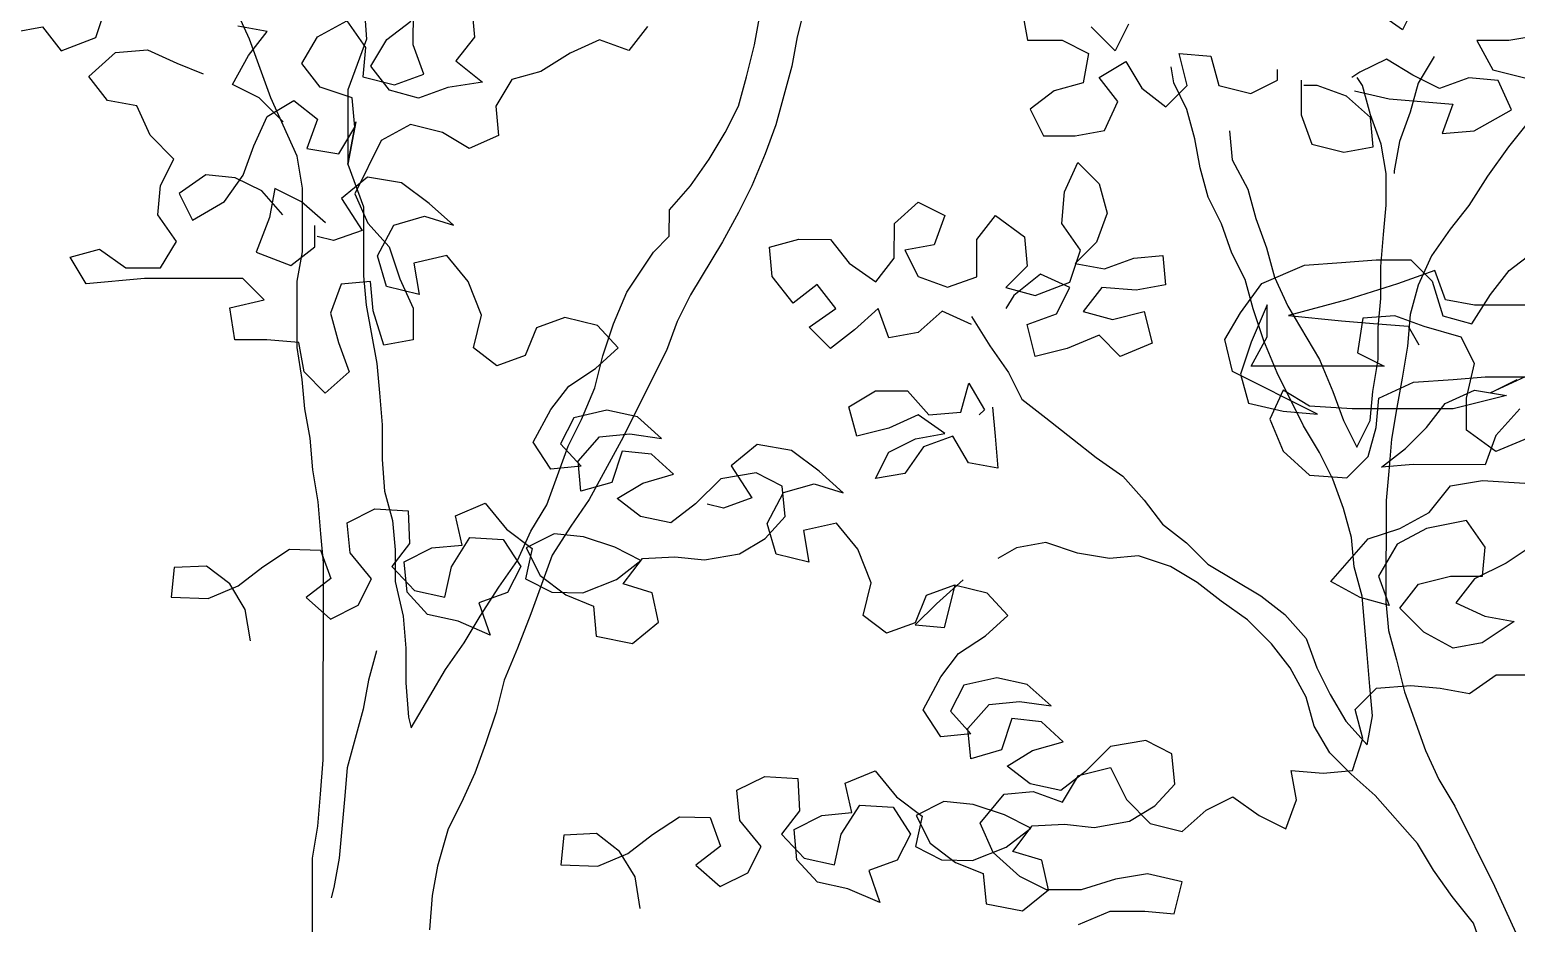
# Model space of a CAD drawing. Header units: inches. Extents: x 350994 to 353538, y 1581369 to 1583842.
# Drawn here: x 351497.648 to 351498.559, y 1583581.817 to 1583582.364 of the extents above; entities that cross this region are included whole.
import ezdxf

# ---------------------------------------------------------------- set-up
doc = ezdxf.new("R2010")
doc.units = ezdxf.units.IN
doc.header["$MEASUREMENT"] = 0
doc.linetypes.add('1', pattern=[0])
doc.layers.add('FOREST', color=96, linetype='Continuous')
doc.layers.add('TREE', color=81, linetype='1')

# ---------------------------------------------------------------- blocks, each defined once
blk = doc.blocks.new('TREE_4')
at = {"color": 94}
for points in [[(-1909.2, 6580.1), (-1943.9, 6557), (-1978.6, 6539.7), (-1998.9, 6513.7), (-1967.1, 6499.2), (-1935.3, 6493.4), (-1970, 6470.3), (-2001.8, 6464.6), (-2033.6, 6481.9), (-2059.6, 6508), (-2039.3, 6534), (-2004.6, 6542.6), (-1969.9, 6542.6), (-1967, 6574.4), (-1987.2, 6603.3), (-2030.6, 6594.7), (-2062.4, 6577.4), (-2082.7, 6542.7), (-2071.1, 6510.9), (-2102.9, 6519.6), (-2134.7, 6537), (-2094.2, 6583.2), (-2059.5, 6594.7), (-2027.7, 6612), (-2004.5, 6640.9), (-1969.8, 6646.7), (-1923.6, 6643.8)], [(-1929.3, 6724.7), (-1955.3, 6695.8), (-1966.9, 6664), (-2045, 6664.1), (-2079.7, 6661.2), (-2053.6, 6681.5), (-2030.5, 6704.6), (-2010.2, 6730.6), (-1978.4, 6745), (-1943.7, 6739.2), (-2001.6, 6724.8), (-2111.4, 6724.9), (-2157.7, 6727.8), (-2186.6, 6745.2), (-2201.1, 6713.4), (-2186.6, 6678.7), (-2157.8, 6652.6), (-2117.3, 6649.7), (-2094.1, 6672.8), (-2085.4, 6704.6), (-2082.5, 6736.4), (-2044.9, 6753.7), (-2001.5, 6756.6), (-1966.8, 6759.4), (-1923.5, 6759.4), (-1961.1, 6742.1), (-1932.1, 6756.5)], [(-1920.6, 6692.9), (-1955.3, 6678.5), (-1987.1, 6701.6), (-1987.1, 6736.3), (-1978.4, 6773.9), (-1992.8, 6802.8), (-2033.3, 6814.4), (-2065.1, 6826), (-2099.8, 6823.2), (-2105.6, 6785.6), (-2076.7, 6771.1), (-2221.3, 6771.2), (-2203.9, 6803), (-2203.8, 6837.7), (-2221.2, 6797.3), (-2232.8, 6762.6), (-2224.2, 6730.8), (-2186.6, 6722.1), (-2149, 6719.1), (-2241.5, 6765.5), (-2250.1, 6800.2), (-2232.8, 6829.1), (-2209.6, 6860.9), (-2163.3, 6881.1), (-2122.9, 6883.9), (-2085.3, 6886.8), (-2047.7, 6886.7), (-2024.6, 6863.6), (-2013, 6826), (-1981.2, 6817.3), (-1961, 6849.1), (-1940.7, 6875.1), (-1914.7, 6895.3)], [(-1903.2, 6837.4), (-1978.3, 6837.5), (-2010.1, 6843.3), (-2021.7, 6875.1), (-2062.2, 6860.7), (-2117.1, 6843.4), (-2180.7, 6826.1), (-2122.9, 6820.3), (-2088.2, 6817.4), (-2050.6, 6814.5), (-2039.1, 6794.2)], [(-2409.2, 6164), (-2374.5, 6178.4), (-2336.9, 6178.4), (-2305.1, 6175.5), (-2296.4, 6210.2), (-2334, 6218.9), (-2368.7, 6213.1), (-2406.3, 6201.6), (-2443.9, 6201.6), (-2472.8, 6216.1), (-2501.7, 6242.2), (-2516.1, 6274), (-2490, 6305.8), (-2458.2, 6308.6), (-2426.4, 6297), (-2409.1, 6325.9), (-2374.4, 6334.6), (-2357, 6299.9), (-2331, 6273.8), (-2296.4, 6265.1), (-2270.3, 6288.2), (-2241.4, 6302.7), (-2212.5, 6282.4), (-2183.6, 6267.9), (-2172, 6299.7), (-2177.7, 6331.5), (-2143.1, 6328.6), (-2111.2, 6331.4), (-2099.7, 6366.1), (-2108.3, 6397.9), (-2085.1, 6421.1), (-2047.6, 6423.9), (-2015.8, 6421), (-1984, 6415.2), (-1955, 6435.4), (-1920.3, 6435.4)], [(-1657.6, 5744.7), (-1683.6, 5770.7), (-1712.5, 5785.2), (-1695.1, 5817), (-1674.9, 5843), (-1706.7, 5848.8)], [(-1657.7, 5643.5), (-1680.8, 5669.6), (-1709.7, 5684), (-1741.5, 5687), (-1770.5, 5666.7), (-1756, 5637.8), (-1721.3, 5658), (-1701, 5686.9), (-1689.5, 5718.7), (-1675, 5750.5), (-1646, 5767.8), (-1620, 5747.6), (-1631.6, 5715.8), (-1596.9, 5710), (-1579.6, 5738.8), (-1582.4, 5770.7), (-1617.1, 5782.3), (-1637.3, 5808.3), (-1620, 5837.2), (-1588.1, 5854.5), (-1567.9, 5825.6), (-1570.8, 5793.8), (-1536.2, 5785.1), (-1504.3, 5796.6), (-1515.9, 5828.4), (-1515.8, 5866)], [(-1452.2, 5868.8), (-1449.4, 5837), (-1469.6, 5811), (-1440.7, 5787.9), (-1478.3, 5782.1), (-1510.1, 5770.6), (-1541.9, 5779.3), (-1562.2, 5805.3), (-1544.8, 5834.2), (-1518.7, 5854.4)], [(-1950.8, 5842.3), (-1919, 5848.1), (-1898.7, 5822.1), (-1861.1, 5836.5), (-1849.5, 5871.2), (-1872.7, 5894.3), (-1904.5, 5885.7), (-1901.5, 5920.4), (-1872.6, 5940.6), (-1843.7, 5955), (-1814.7, 5981), (-1800.3, 6009.9), (-1794.5, 6041.7), (-1814.7, 6067.7), (-1846.5, 6064.9), (-1875.4, 6038.9), (-1884.1, 6001.3), (-1895.7, 5969.5), (-1927.5, 5958), (-1959.3, 5960.9)], [(-290, 5838.9), (-324.7, 5833.1), (-359.4, 5833.1), (-342, 5801.3), (-307.3, 5792.6)], [(-425.8, 5873.7), (-440.3, 5844.8), (-469.2, 5865.1)], [(-738.1, 5850.8), (-752.6, 5821.9), (-778.6, 5848)], [(-853.7, 5865.4), (-848, 5833.6), (-810.4, 5833.6), (-781.5, 5819.1), (-787.3, 5787.3), (-819.1, 5778.6), (-845.2, 5758.4), (-830.7, 5729.5), (-796, 5729.5), (-764.2, 5735.2), (-749.7, 5767), (-770, 5793), (-741, 5810.4), (-723.7, 5781.4), (-697.7, 5761.2), (-674.5, 5784.3), (-683.2, 5819), (-648.5, 5816.1), (-639.9, 5784.3), (-605.2, 5775.5), (-576.2, 5790), (-576.2, 5801.5)], [(-1261.4, 5848.4), (-1281.7, 5822.4), (-1313.5, 5834), (-1345.3, 5819.6), (-1377.1, 5799.4), (-1408.9, 5790.7), (-1426.3, 5761.8), (-1423.4, 5730), (-1455.3, 5715.6), (-1484.2, 5733), (-1518.8, 5741.7), (-1550.7, 5724.4), (-1579.6, 5666.6), (-1565.2, 5634.7), (-1542.1, 5608.7), (-1530.6, 5574), (-1516.1, 5542.2), (-1516.2, 5507.5), (-1548, 5501.7), (-1559.5, 5539.3), (-1562.4, 5571.1), (-1594.2, 5568.3), (-1605.8, 5536.5), (-1597.1, 5504.7), (-1585.6, 5472.9), (-1611.6, 5449.7), (-1634.7, 5472.9), (-1640.5, 5504.7), (-1675.2, 5507.6), (-1709.9, 5507.7), (-1715.6, 5542.4), (-1678, 5551), (-1701.2, 5574.2), (-1808.1, 5574.3), (-1871.7, 5568.5), (-1889.1, 5597.5), (-1857.3, 5606.1), (-1828.4, 5585.8), (-1790.8, 5585.8), (-1773.4, 5614.7), (-1793.6, 5643.6), (-1790.7, 5675.4), (-1776.2, 5704.3), (-1802.2, 5730.4), (-1816.6, 5762.2), (-1848.4, 5768), (-1868.6, 5794), (-1839.7, 5820), (-1805, 5822.9), (-1773.2, 5808.4), (-1744.3, 5796.8)], [(-909, 5533), (-888.8, 5501.1), (-868.6, 5472.2), (-854.1, 5443.3), (-828.1, 5423), (-799.2, 5399.9), (-773.2, 5379.6), (-744.3, 5359.3), (-721.2, 5333.3), (-701, 5307.2), (-675, 5287), (-651.9, 5263.8), (-594.1, 5229.1), (-568.1, 5208.8), (-545, 5182.8), (-533.5, 5151), (-519, 5122), (-501.7, 5093.1), (-478.6, 5067.1), (-472.8, 5098.9), (-475.6, 5130.7), (-478.5, 5165.4), (-484.2, 5229), (-492.9, 5260.8), (-495.7, 5292.6), (-504.4, 5324.4), (-515.9, 5356.2), (-530.3, 5385.2), (-547.7, 5414.1), (-576.5, 5471.9), (-591, 5506.6), (-602.5, 5541.3), (-611.1, 5573.2), (-625.6, 5602.1), (-637.1, 5633.9), (-651.5, 5662.8), (-660.2, 5694.6), (-665.9, 5726.4), (-674.6, 5758.3), (-689, 5787.2), (-691.9, 5804.5)], [(-492.4, 5778.3), (-454.8, 5769.6), (-385.4, 5763.8), (-397, 5732), (-362.3, 5734.8), (-321.8, 5757.9), (-336.3, 5789.8), (-368.1, 5792.7), (-399.9, 5781.1), (-428.8, 5795.6), (-457.7, 5813), (-486.6, 5798.6), (-495.3, 5792.8)], [(-405.6, 5815.8), (-423, 5786.9), (-431.7, 5755.1), (-443.3, 5723.4), (-449.1, 5691.6), (-449.1, 5688.7)], [(-628.3, 5735.1), (-625.5, 5703.3), (-608.2, 5671.5), (-599.5, 5639.6), (-588, 5607.8), (-579.3, 5576), (-564.9, 5544.2), (-530.3, 5486.3), (-515.8, 5451.6), (-504.3, 5419.8), (-489.9, 5390.9), (-475.4, 5419.8), (-472.5, 5451.6), (-466.6, 5486.3), (-466.6, 5521), (-463.7, 5552.8), (-463.7, 5587.5), (-460.7, 5622.2), (-457.8, 5654), (-457.8, 5688.7), (-463.5, 5720.5), (-475.1, 5752.3), (-483.7, 5784.1), (-489.5, 5792.8)], [(-550.2, 5790), (-550.3, 5752.4), (-538.7, 5720.5), (-504, 5711.8), (-472.2, 5717.6), (-475.1, 5749.4), (-501.1, 5772.6), (-532.9, 5784.2), (-547.3, 5784.2)], [(-301.6, 5746.4), (-324.8, 5717.5), (-347.9, 5685.7), (-368.2, 5653.9), (-388.5, 5627.9), (-408.7, 5599), (-423.2, 5567.2), (-431.9, 5535.4), (-434.8, 5500.7), (-440.6, 5466), (-446.5, 5434.2), (-452.3, 5399.5), (-455.2, 5364.8), (-458.1, 5333), (-458.2, 5223.2), (-455.4, 5191.4), (-446.7, 5159.6), (-438.1, 5124.8), (-415, 5061.2), (-400.6, 5029.4), (-383.2, 5000.5), (-340, 4913.7), (-311.1, 4850.1)], [(-909, 5524.3), (-940.8, 5538.8), (-966.8, 5515.7), (-998.6, 5509.9), (-1010.2, 5541.7), (-1036.2, 5518.6), (-1062.2, 5498.4), (-1085.4, 5521.5), (-1056.4, 5541.8), (-1076.6, 5567.8), (-1102.7, 5547.6), (-1125.8, 5576.5), (-1128.6, 5608.3), (-1096.8, 5617), (-1062.1, 5616.9), (-1041.9, 5590.9), (-1013, 5570.6), (-992.8, 5596.6), (-992.7, 5634.2), (-966.7, 5657.3), (-937.8, 5642.8), (-949.4, 5611.1), (-981.2, 5605.3), (-966.8, 5576.4), (-935, 5564.8), (-903.2, 5576.3), (-903.1, 5616.8), (-882.9, 5642.8), (-851.1, 5619.6), (-848.2, 5587.8), (-871.4, 5564.7), (-839.6, 5556), (-802, 5570.4), (-790.4, 5605.1), (-810.6, 5634.1), (-807.7, 5668.8), (-793.2, 5700.5), (-770.1, 5677.4), (-761.4, 5645.6), (-773, 5613.8), (-796.2, 5590.7), (-764.4, 5584.9), (-732.5, 5596.4), (-700.7, 5599.3), (-697.9, 5567.5), (-729.7, 5561.7), (-767.3, 5564.6), (-787.5, 5538.6), (-755.7, 5529.9), (-721, 5538.6), (-712.4, 5503.9), (-747.1, 5489.4), (-770.2, 5512.6), (-804.9, 5498.2), (-839.6, 5489.5), (-848.3, 5524.2), (-816.4, 5535.8), (-802, 5564.7), (-833.8, 5579.1), (-862.7, 5556), (-871.4, 5541.6)], [(-1693, 5180.2), (-1698.6, 5214.5), (-1715.4, 5242.2), (-1740.7, 5261.6), (-1775.9, 5260), (-1779.2, 5227.8), (-1739, 5226.4), (-1706.5, 5240), (-1679.7, 5260.7), (-1650.5, 5279.9), (-1616.8, 5279.1), (-1605.6, 5248.1), (-1632.4, 5227.4), (-1606.1, 5204), (-1576, 5219.1), (-1561.5, 5247.6), (-1584.6, 5275.9), (-1587.8, 5308.7), (-1557.7, 5323.9), (-1521.6, 5321.6), (-1519.9, 5286.3), (-1539.3, 5261), (-1514.6, 5235.1), (-1481.6, 5227.9), (-1474.4, 5260.9), (-1454.3, 5292.7), (-1418.1, 5290.4), (-1399, 5261.2), (-1413.5, 5232.8), (-1444.5, 5221.6), (-1432.4, 5186.6), (-1467.3, 5201.8), (-1500.4, 5209), (-1522.6, 5233.3), (-1525.8, 5266.1), (-1495.7, 5281.3), (-1462.9, 5284.5), (-1470.1, 5316.4), (-1437.6, 5330), (-1414.4, 5301.7), (-1386.6, 5280.7), (-1393.8, 5247.7), (-1365.4, 5233.1), (-1331.7, 5232.4), (-1295.1, 5246.9), (-1268.4, 5267.6), (-1296.8, 5282.1), (-1330.8, 5293.3), (-1362.9, 5296.6), (-1393, 5281.4), (-1377.9, 5251.3), (-1350.1, 5230.3), (-1320.1, 5218.2), (-1316.9, 5185.4), (-1277.4, 5177.5), (-1249.1, 5200.7), (-1256.3, 5232.6), (-1287.8, 5242.3), (-1266.8, 5270), (-1231.6, 5271.7), (-1199.4, 5268.5), (-1161.1, 5275), (-1133.4, 5291.8), (-1111.5, 5315.6), (-1114.7, 5348.4), (-1143.2, 5362.9), (-1181.5, 5356.4), (-1208.9, 5329.2), (-1235.7, 5308.5), (-1268.8, 5315.7), (-1294.1, 5335.2), (-1266.4, 5351.9), (-1233, 5361.5), (-1256.8, 5383.4), (-1288.9, 5386.6), (-1300.1, 5352.6), (-1333.6, 5343), (-1336.8, 5375.8), (-1313.4, 5402.1), (-1280.6, 5405.3), (-1246, 5400.5), (-1272.2, 5423.9), (-1305.3, 5431.1), (-1341.2, 5423), (-1355.7, 5394.6), (-1333.5, 5370.3), (-1366.3, 5367.1), (-1385.4, 5396.3), (-1366.3, 5432), (-1346.8, 5457.4), (-1317.6, 5476.6), (-1293.3, 5498.8), (-1315.6, 5523.1), (-1351.1, 5531.9), (-1382.1, 5520.7), (-1394.2, 5490.7), (-1425.2, 5479.5), (-1450.5, 5499), (-1441.8, 5534.5), (-1456.3, 5571), (-1479.5, 5599.3), (-1515.4, 5591.2), (-1509.7, 5556.9), (-1545.2, 5565.6), (-1554.9, 5599.1), (-1537.2, 5632.4), (-1503.8, 5642), (-1472.2, 5632.4), (-1498.5, 5655.8), (-1528.7, 5678.3), (-1565.8, 5684.6), (-1594.1, 5661.5), (-1571.6, 5626.7), (-1602.6, 5615.6), (-1620.3, 5619.9)], [(-1611.5, 5634.8), (-1637.5, 5657.9), (-1666.4, 5672.4), (-1672.2, 5640.6), (-1686.7, 5603.1), (-1649.1, 5588.6), (-1623.1, 5608.8), (-1623, 5631.9)], [(-885.9, 5434.6), (-883.1, 5402.8), (-880.2, 5368.1), (-912, 5373.9), (-929.3, 5402.9), (-961.1, 5391.3), (-981.4, 5362.4), (-1013.2, 5356.7), (-998.7, 5385.6), (-969.8, 5400), (-938, 5405.8), (-966.9, 5426), (-998.7, 5411.6), (-1033.4, 5403), (-1042.1, 5434.8), (-1013.1, 5452.1), (-978.4, 5452.1), (-955.3, 5426), (-920.6, 5428.9), (-911.9, 5460.7), (-894.6, 5431.7), (-900.4, 5426)], [(-1269.1, 4889.2), (-1274.7, 4923.6), (-1291.5, 4951.3), (-1316.8, 4970.7), (-1352.1, 4969), (-1355.3, 4936.9), (-1315.1, 4935.4), (-1282.6, 4949.1), (-1255.8, 4969.8), (-1226.6, 4988.9), (-1192.9, 4988.2), (-1181.7, 4957.2), (-1208.5, 4936.4), (-1182.2, 4913), (-1152.1, 4928.2), (-1137.6, 4956.6), (-1160.7, 4984.9), (-1163.9, 5017.8), (-1133.8, 5032.9), (-1097.7, 5030.6), (-1096, 4995.4), (-1115.4, 4970), (-1090.7, 4944.1), (-1057.7, 4936.9), (-1050.5, 4970), (-1030.4, 5001.8), (-994.2, 4999.5), (-975.1, 4970.2), (-989.6, 4941.8), (-1020.6, 4930.6), (-1008.5, 4895.6), (-1043.4, 4910.8), (-1076.5, 4918), (-1098.7, 4942.3), (-1101.9, 4975.2), (-1071.8, 4990.3), (-1039, 4993.5), (-1046.2, 5025.5), (-1013.7, 5039.1), (-990.5, 5010.8), (-962.7, 4989.8), (-969.9, 4956.7), (-941.5, 4942.2), (-907.8, 4941.4), (-871.3, 4955.9), (-844.5, 4976.7), (-872.9, 4991.2), (-906.9, 5002.4), (-939, 5005.6), (-969.2, 4990.4), (-954, 4960.3), (-926.2, 4939.4), (-896.2, 4927.3), (-893, 4894.4), (-853.5, 4886.6), (-825.2, 4909.7), (-832.4, 4941.7), (-863.9, 4951.3), (-842.9, 4979.1), (-807.7, 4980.8), (-775.5, 4977.5), (-737.2, 4984.1), (-709.5, 5000.8), (-687.6, 5024.6), (-690.9, 5057.4), (-719.3, 5072), (-757.6, 5065.4), (-785, 5038.3), (-811.8, 5017.6), (-844.9, 5024.8), (-870.2, 5044.2), (-842.5, 5060.9), (-809.1, 5070.6), (-832.9, 5092.4), (-865.1, 5095.7), (-876.3, 5061.7), (-909.7, 5052.1), (-912.9, 5084.9), (-889.5, 5111.1), (-856.7, 5114.3), (-822.1, 5109.6), (-848.3, 5133), (-881.4, 5140.2), (-917.3, 5132.1), (-931.8, 5103.7), (-909.6, 5079.3), (-942.4, 5076.1), (-961.5, 5105.3), (-942.4, 5141.1), (-922.9, 5166.4), (-893.7, 5185.6), (-869.4, 5207.9), (-891.7, 5232.2), (-927.2, 5240.9), (-958.2, 5229.8), (-970.3, 5199.8), (-1001.3, 5188.6), (-1026.6, 5208), (-1017.9, 5243.5), (-1032.4, 5280.1), (-1055.6, 5308.4), (-1091.5, 5300.3), (-1085.8, 5265.9), (-1121.3, 5274.7), (-1131, 5308.1), (-1113.3, 5341.5), (-1079.9, 5351.1), (-1048.4, 5341.4), (-1074.6, 5364.9), (-1104.8, 5387.4), (-1141.9, 5393.7), (-1170.2, 5370.5), (-1147.7, 5335.8), (-1178.7, 5324.6), (-1196.4, 5329)], [(-9.1, 3074.5), (-8.9, 3329), (-3.1, 3363.6), (-0.2, 3398.3), (2.8, 3435.9), (3, 3649.9), (0.1, 3681.7), (-2.8, 3716.4), (-8.5, 3751.1), (-11.4, 3785.8), (-17.1, 3817.6), (-20, 3849.4), (-25.7, 3884.1), (-25.7, 3956.4), (-19.9, 3988.2), (-19.8, 4057.6), (-25.6, 4092.3), (-54.4, 4155.9), (-77.5, 4219.5), (-106.3, 4283.2)], [(-351.6, 4841.4), (-363.1, 4873.2), (-386.2, 4902.2), (-406.4, 4931.1), (-423.8, 4960), (-470, 5012.1), (-496, 5035.3), (-519.1, 5058.4), (-536.4, 5087.4), (-545, 5119.2), (-562.4, 5151), (-582.6, 5177), (-608.6, 5203.1), (-637.5, 5223.3), (-663.5, 5243.6), (-692.4, 5261), (-727.1, 5272.6), (-758.9, 5269.7), (-793.6, 5275.5), (-828.2, 5287.1), (-860.1, 5281.4), (-880.3, 5269.8)], [(-917.9, 5246.7), (-946.8, 5220.7), (-970, 5197.6), (-938.2, 5194.7), (-926.6, 5240.9)], [(98.2, 3470.5), (118.5, 3505.2), (135.8, 3534.1), (156.1, 3563), (173.5, 3591.9), (193.8, 3623.7), (214, 3652.6), (228.5, 3684.4), (245.9, 3713.3), (269.1, 3776.9), (283.6, 3805.8), (298, 3840.4), (306.7, 3875.1), (318.3, 3909.8), (332.8, 3944.5), (361.8, 3987.8), (379.1, 4005.2), (379.2, 4034.1), (402.3, 4060.1), (422.6, 4089), (440, 4117.9), (454.5, 4146.8), (463.2, 4178.6), (471.9, 4213.3), (477.7, 4245.1)], [(46.9, 4259.9), (49.7, 4219.4), (29.4, 4164.5), (29.4, 4083.6), (38.1, 4129.8), (29.4, 4083.6), (46.7, 4037.3), (46.6, 3962.1), (49.5, 3930.3), (61, 3866.7), (63.8, 3834.9), (66.7, 3800.2), (66.7, 3762.6), (69.5, 3727.9), (78.2, 3696.1), (81, 3664.3), (81, 3629.6), (89.6, 3592), (92.5, 3557.3), (92.5, 3519.7), (95.3, 3482.1), (98.2, 3470.5)], [(526.8, 4256.6), (518.1, 4221.9), (512.3, 4190.1), (494.9, 4126.5), (483.3, 4094.7), (468.8, 4060), (454.3, 4031.1), (437, 3999.3), (402.2, 3941.5), (387.7, 3912.6), (376.1, 3880.8), (326.9, 3782.6), (292.1, 3719), (271.9, 3690.1), (251.6, 3658.3), (228.4, 3594.7), (213.9, 3557.2), (199.4, 3522.5), (190.7, 3487.8), (179.1, 3453.1), (167.5, 3421.3), (153.1, 3389.5), (138.6, 3360.6), (127, 3320.2), (121.2, 3288.4), (118.2, 3250.8)], [(60.7, 3554.4), (52, 3522.6), (46.2, 3490.8), (28.8, 3427.2), (25.8, 3392.5), (20, 3328.9), (14.2, 3297.1), (11.3, 3285.6)]]:
    blk.add_lwpolyline(points, dxfattribs=at)

msp = doc.modelspace()

# ---------------------------------------------------------------- hatches: boundary and pattern name
at = {"layer": 'FOREST', "lineweight": 5}
h = msp.add_hatch(dxfattribs=at)
h.set_pattern_fill('ANSI31', color=96, scale=50, style=0)
h.paths.add_polyline_path([(351604.92742, 1583347.98001), (351663.00361, 1583522.95042), (351611.87793, 1583545.35936), (351490.29156, 1583598.08515), (351436.56964, 1583404.46462), (351529.74504, 1583373.17051)])
h.paths.add_polyline_path([(351517.5086, 1583480.13966), (351575.36575, 1583480.13966), (351575.36575, 1583465.13966), (351517.5086, 1583465.13966)], flags=24)

# ---------------------------------------------------------------- block references
at = {"layer": 'TREE', "lineweight": 5, "xscale": 0.0005632341344607994, "yscale": 0.0005632341490127146, "zscale": 0.0005632341444477617}
for p in [(351497.82627, 1583579.98168), (351498.7368, 1583579.07199), (351499.6473, 1583578.34423)]:
    msp.add_blockref('TREE_4', p, dxfattribs=at)

doc.saveas('drawing.dxf')
